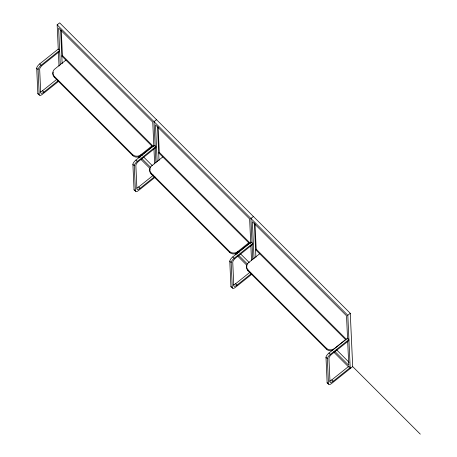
<?xml version="1.0" encoding="UTF-8"?>
<svg xmlns="http://www.w3.org/2000/svg" width="457" height="457" viewBox="0 0 457 457"><rect width="100%" height="100%" fill="white"/><g stroke="black" fill="none" stroke-linecap="round" stroke-linejoin="round"><path stroke-width="0.69" d="M58.285 49.693L57.154 24.827L59.627 22.85L350.279 313.308L352.695 366.594L420.297 434.15M39.222 94.885L37.851 93.519L36.703 68.224A4.13 1.445 -45 0 1 39.708 63.889L58.256 49.053L59.627 50.424L41.079 65.26A4.13 1.445 -45 0 0 38.074 69.59L39.222 94.885A4.13 1.445 -45 0 0 42.398 94.273L58.759 81.186M59.667 51.355L42.65 64.963A4.107 1.434 -45 0 0 39.656 69.275L40.724 92.731A4.107 1.434 -45 0 0 43.883 92.12L58.153 80.706M61.272 30.282L62.42 55.52L61.798 56.017L152.752 146.908M65.905 60.118L54.777 69.018A5.781 5.158 -2.6 0 0 54.28 76.308L54.326 77.239L132.599 155.46A5.781 5.158 -2.6 0 0 140.756 155.826L151.884 146.925L151.844 145.994L140.716 154.894A5.781 5.158 -2.6 0 1 132.553 154.529L54.28 76.308M40.313 91.948A4.107 1.434 -45 0 0 42.512 90.754L56.788 79.335M156.511 119.671L154.038 121.648L155.911 162.858M134.507 190.295A4.13 1.445 -45 0 1 134.05 189.695L132.901 164.4A4.13 1.445 -45 0 1 135.912 160.07L154.455 145.235L155.826 146.6L155.866 147.531L138.848 161.144A4.107 1.434 -45 0 0 135.86 165.451L136.923 188.907A4.107 1.434 -45 0 0 140.082 188.301L154.906 176.442M154.963 177.362L138.597 190.449A4.13 1.445 -45 0 1 135.421 191.066L134.272 165.771A4.13 1.445 -45 0 1 137.277 161.435L155.826 146.6M158.156 127.103L159.304 152.341L158.682 152.832L249.636 243.73M162.789 156.934L151.661 165.84A5.781 5.158 -2.6 0 0 151.164 173.129L151.204 174.06L229.483 252.281A5.781 5.158 -2.6 0 0 237.64 252.647L248.768 243.747L248.722 242.816L237.594 251.716A5.781 5.158 -2.6 0 1 229.437 251.35L151.164 173.129M136.826 188.044A4.107 1.434 -45 0 0 138.717 186.93L153.535 175.077M253.395 216.487L250.922 218.469L252.018 242.621M231.391 287.116A4.13 1.445 -45 0 1 230.934 286.516L229.785 261.221A4.13 1.445 -45 0 1 232.796 256.891L251.339 242.056L252.71 243.421L252.75 244.352L235.732 257.965A4.107 1.434 -45 0 0 232.744 262.272L233.807 285.728A4.107 1.434 -45 0 0 236.966 285.117L251.241 273.703M251.847 274.183L235.481 287.27A4.13 1.445 -45 0 1 232.305 287.881L231.156 262.586A4.13 1.445 -45 0 1 234.161 258.256L252.71 243.421M255.04 223.924L256.183 249.156L255.566 249.653L345.606 339.637L334.478 348.537A5.781 5.158 -2.6 0 1 326.321 348.171L248.048 269.944A5.781 5.158 -2.6 0 1 248.545 262.655L259.673 253.755M233.401 284.945A4.107 1.434 -45 0 0 235.595 283.751L249.87 272.338M350.228 368.571L347.806 315.284L350.279 313.308M328.503 384.017L327.132 382.652L325.984 357.357A4.13 1.445 -45 0 1 328.994 353.027L347.537 338.191L348.908 339.557L330.36 354.392A4.13 1.445 -45 0 0 327.355 358.722L328.503 384.017A4.13 1.445 -45 0 0 331.679 383.406L352.695 366.594M348.948 340.488L331.931 354.101A4.107 1.434 -45 0 0 328.943 358.408L330.005 381.863A4.107 1.434 -45 0 0 333.164 381.252L350.182 367.645L348.817 366.274L331.799 379.887A4.107 1.434 -45 0 1 329.6 381.087M57.154 24.827L347.806 315.284M62.42 55.52L153.546 146.588M159.304 152.341L250.425 243.404M256.183 249.156L346.303 339.22M141.253 154.626L142.258 155.631M143.772 157.139L152.33 165.697M238.137 251.447L239.142 252.453M240.656 253.961L249.214 262.512M336.529 349.776L349.114 362.355M139.396 156.111L140.408 157.117M141.413 158.122L150.473 167.176M236.28 252.927L237.292 253.938M238.8 255.446L247.357 263.997M334.678 351.256L348.771 365.343L347.68 341.27M138.294 156.78L139.305 157.791M140.819 159.299L149.902 168.376M235.178 253.601L236.183 254.606M237.697 256.12L246.78 265.197M333.576 351.93L348.714 367.062M246.934 265.831A5.781 5.158 -2.6 0 0 248.088 270.875L326.361 349.097A5.781 5.158 -2.6 0 0 332.576 350.502M39.708 63.889L41.079 65.26M135.912 160.07L137.277 161.435M232.796 256.891L234.161 258.256M328.994 353.027L330.36 354.392M36.703 68.224L38.074 69.59M132.901 164.4L134.272 165.771M229.785 261.221L231.156 262.586M325.984 357.357L327.355 358.722M42.512 90.754L43.883 92.12M138.717 186.93L140.082 188.301M235.595 283.751L236.966 285.117M331.799 379.887L333.164 381.252M134.05 189.695L135.421 191.066M230.934 286.516L232.305 287.881M347.583 339.145L346.52 315.781L252.373 221.696L254.046 258.513M326.321 348.171L326.361 349.097M254.355 223.016L255.914 257.285M252.081 244.044L252.795 259.673M250.733 243.033L249.636 218.96L155.494 124.875L157.162 161.698M250.859 245.866L251.533 260.736M248.048 269.944L248.088 270.875M237.594 251.716L237.64 252.647M229.437 251.35L229.483 252.281M157.505 126.897L159.03 160.47M153.849 146.217L152.758 122.139L58.61 28.054L60.278 64.877M153.975 149.045L154.655 163.914M140.716 154.894L140.756 155.826M132.553 154.529L132.599 155.46M60.621 30.076L62.146 63.649M58.382 51.824L59.027 66.037M151.204 174.06A5.781 5.158 -2.6 0 1 150.05 169.01M54.326 77.239A5.781 5.158 -2.6 0 1 53.172 72.189M327.823 383.274A4.13 1.445 -45 0 1 327.132 382.652M38.542 94.136A4.13 1.445 -45 0 1 37.851 93.519"/></g></svg>
